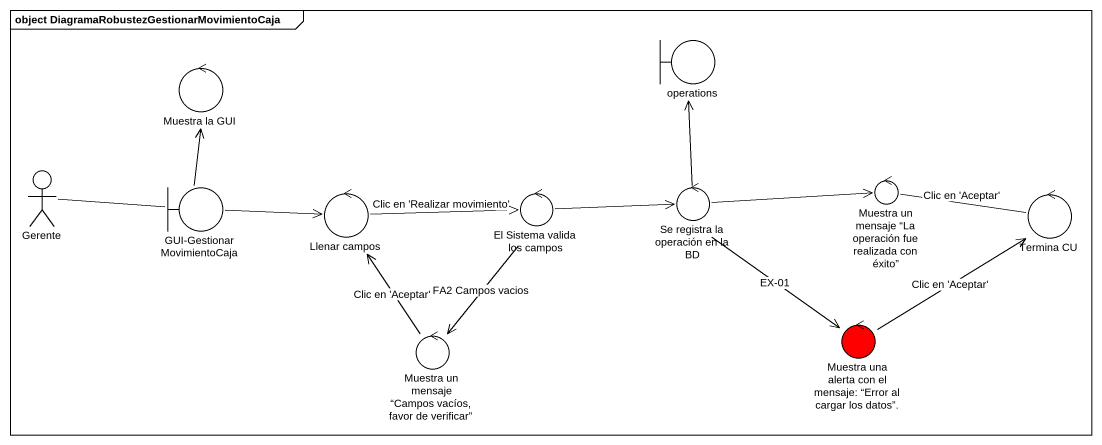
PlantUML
@startuml
mainframe object DiagramaRobustezGestionarMovimientoCaja
boundary operations
control "Muestra la GUI" as Muestra_la_GUI
actor Gerente
boundary "GUI-GestionarMovimientoCaja" as GUI_GestionarMovimientoCaja
control "Llenar campos" as Llenar_campos
control "El Sistema valida los campos" as El_Sistema_valida_los_campos
control "Se registra la operación en la BD" as Se_registra_la_operación_en
control "Muestra un mensaje “La operación fue realizada con éxito”" as Muestra_un_mensaje_La
control "Termina CU" as Termina_CU
control "Muestra una alerta con el mensaje: “Error al cargar los datos”." as Muestra_una_alerta_con_el #FF0000
control "Muestra un mensaje “Campos vacíos, favor de verificar”" as Muestra_un_mensaje_Campos
Gerente -right- GUI_GestionarMovimientoCaja
GUI_GestionarMovimientoCaja -up-> Muestra_la_GUI
GUI_GestionarMovimientoCaja -right-> Llenar_campos
Llenar_campos -right-> El_Sistema_valida_los_campos : Clic en 'Realizar movimiento'
El_Sistema_valida_los_campos -right-> Se_registra_la_operación_en
El_Sistema_valida_los_campos --> Muestra_un_mensaje_Campos : FA2 Campos vacios
Se_registra_la_operación_en -up-> operations
Se_registra_la_operación_en -right-> Muestra_un_mensaje_La
Se_registra_la_operación_en --> Muestra_una_alerta_con_el : EX-01
Muestra_un_mensaje_La -right- Termina_CU : Clic en 'Aceptar'
Muestra_una_alerta_con_el -up-> Termina_CU : Clic en 'Aceptar'
Muestra_un_mensaje_Campos -up-> Llenar_campos : Clic en 'Aceptar'
@enduml
